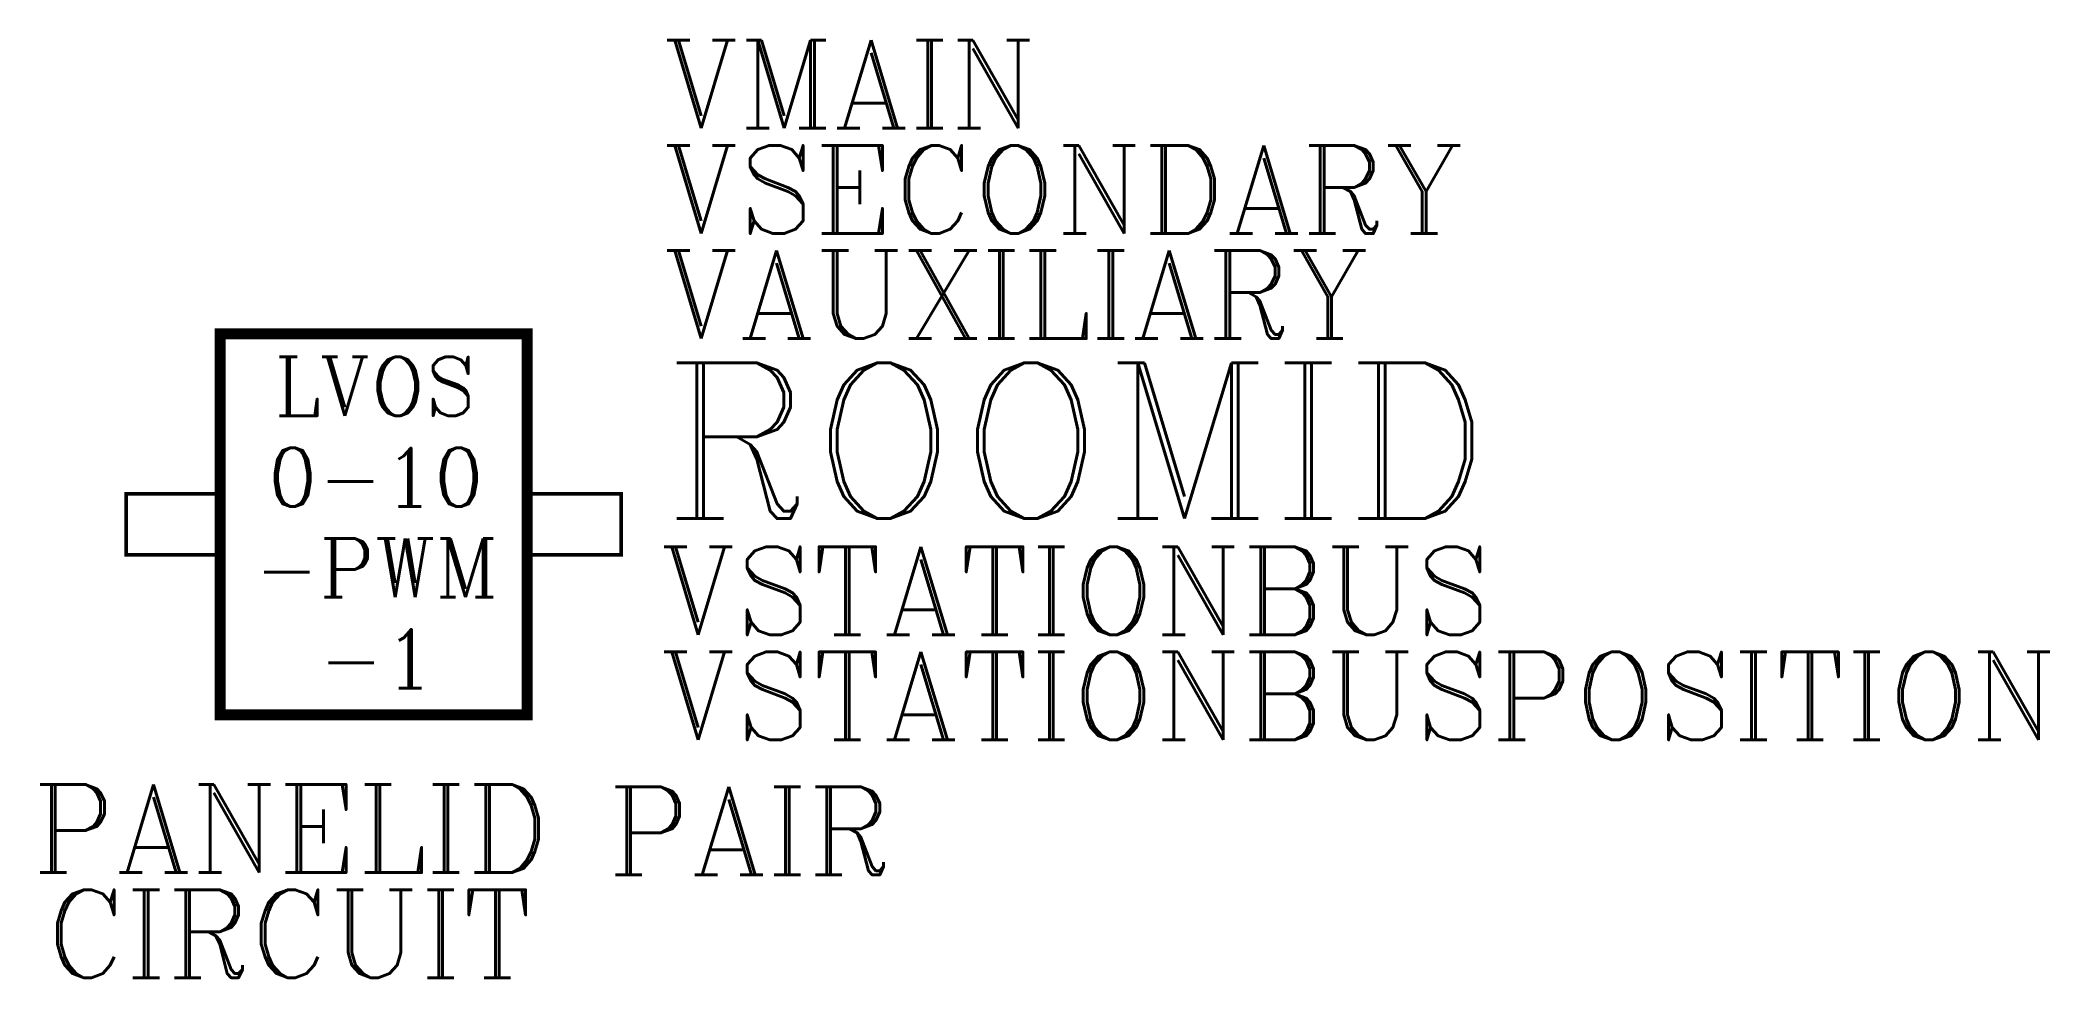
# Model space of a CAD drawing. Header units: inches. Extents: x -23 to 114, y -33 to 30.
import ezdxf
from ezdxf.enums import TextEntityAlignment as Align

# ---------------------------------------------------------------- set-up
doc = ezdxf.new("R2010")
doc.units = ezdxf.units.IN
doc.header["$LTSCALE"] = 48
doc.header["$MEASUREMENT"] = 0
doc.styles.add('ROMANC', font='COMPLEX.SHX')
doc.styles.add('WSNotes', font='complex.shx', dxfattribs={"height": 18})

msp = doc.modelspace()

# ---------------------------------------------------------------- linework, layer by layer
at = {"linetype": 'Continuous', "const_width": 0.25}
msp.add_lwpolyline([(-15.89, -4.6), (-16.85, -4.6), (-16.85, -0.45), (-15.89, -0.45)], dxfattribs=at)

# ---------------------------------------------------------------- texts
at = {"flags": 1}
for tag, p, height, style in [('VMAIN', (19.73, 24.45), 6, 'ROMANC'), ('VSECONDARY', (19.73, 17.28), 6, 'ROMANC'), ('VAUXILIARY', (19.73, 10.12), 6, 'ROMANC'), ('ROOMID', (19.73, -2.14), 10.62, 'WSNotes'), ('VSTATIONBUS', (19.53, -10.06), 6, 'ROMANC'), ('VSTATIONBUSPOSITION', (19.53, -17.22), 6, 'ROMANC')]:
    msp.add_attdef(tag, p, '', height=height, dxfattribs=dict(at, style=style))
at = {"style": 'ROMANC'}
for tag, p in [('PANELID', (-23.23, -26.25)), ('PAIR', (15.95, -26.41))]:
    msp.add_attdef(tag, p, '', height=6, dxfattribs=at)
msp.add_attdef('CIRCUIT', text='', height=6, dxfattribs=at).set_placement((-5.73, -27.42), align=Align.TOP_CENTER)

# ---------------------------------------------------------------- wipeouts: each hides what was drawn before it
msp.add_wipeout([(-10.45, 10.45), (10.45, 10.45), (10.45, -15.51), (-10.45, -15.51)])

# ---------------------------------------------------------------- next in the draw order: linework, layer by layer
at = {"linetype": 'Continuous', "const_width": 0.75}
msp.add_lwpolyline([(-10.45, 10.45), (10.45, 10.45), (10.45, -15.51), (-10.45, -15.51)], close=True, dxfattribs=at)
at = {"linetype": 'Continuous', "const_width": 0.25}
for points in [[(-16.85, -0.45), (-10.45, -0.45)], [(10.45, -0.45), (16.85, -0.45), (16.85, -4.6), (10.45, -4.6)], [(-10.45, -4.6), (-16.85, -4.6)]]:
    msp.add_lwpolyline(points, dxfattribs=at)

# ---------------------------------------------------------------- next in the draw order: texts
at = {"char_height": 4, "attachment_point": 2, "style": 'WSNotes'}
for s, insert, width in [('LVOS', (0.1, 8.87), 0.1671), ('0-10', (0.14, 2.68), 0.0619), ('-PWM', (0.17, -3.5), 0.0619), ('-1', (0.17, -9.68), 0.0619)]:
    msp.add_mtext(s, dxfattribs=dict(at, insert=insert, width=width))

doc.saveas('drawing.dxf')
